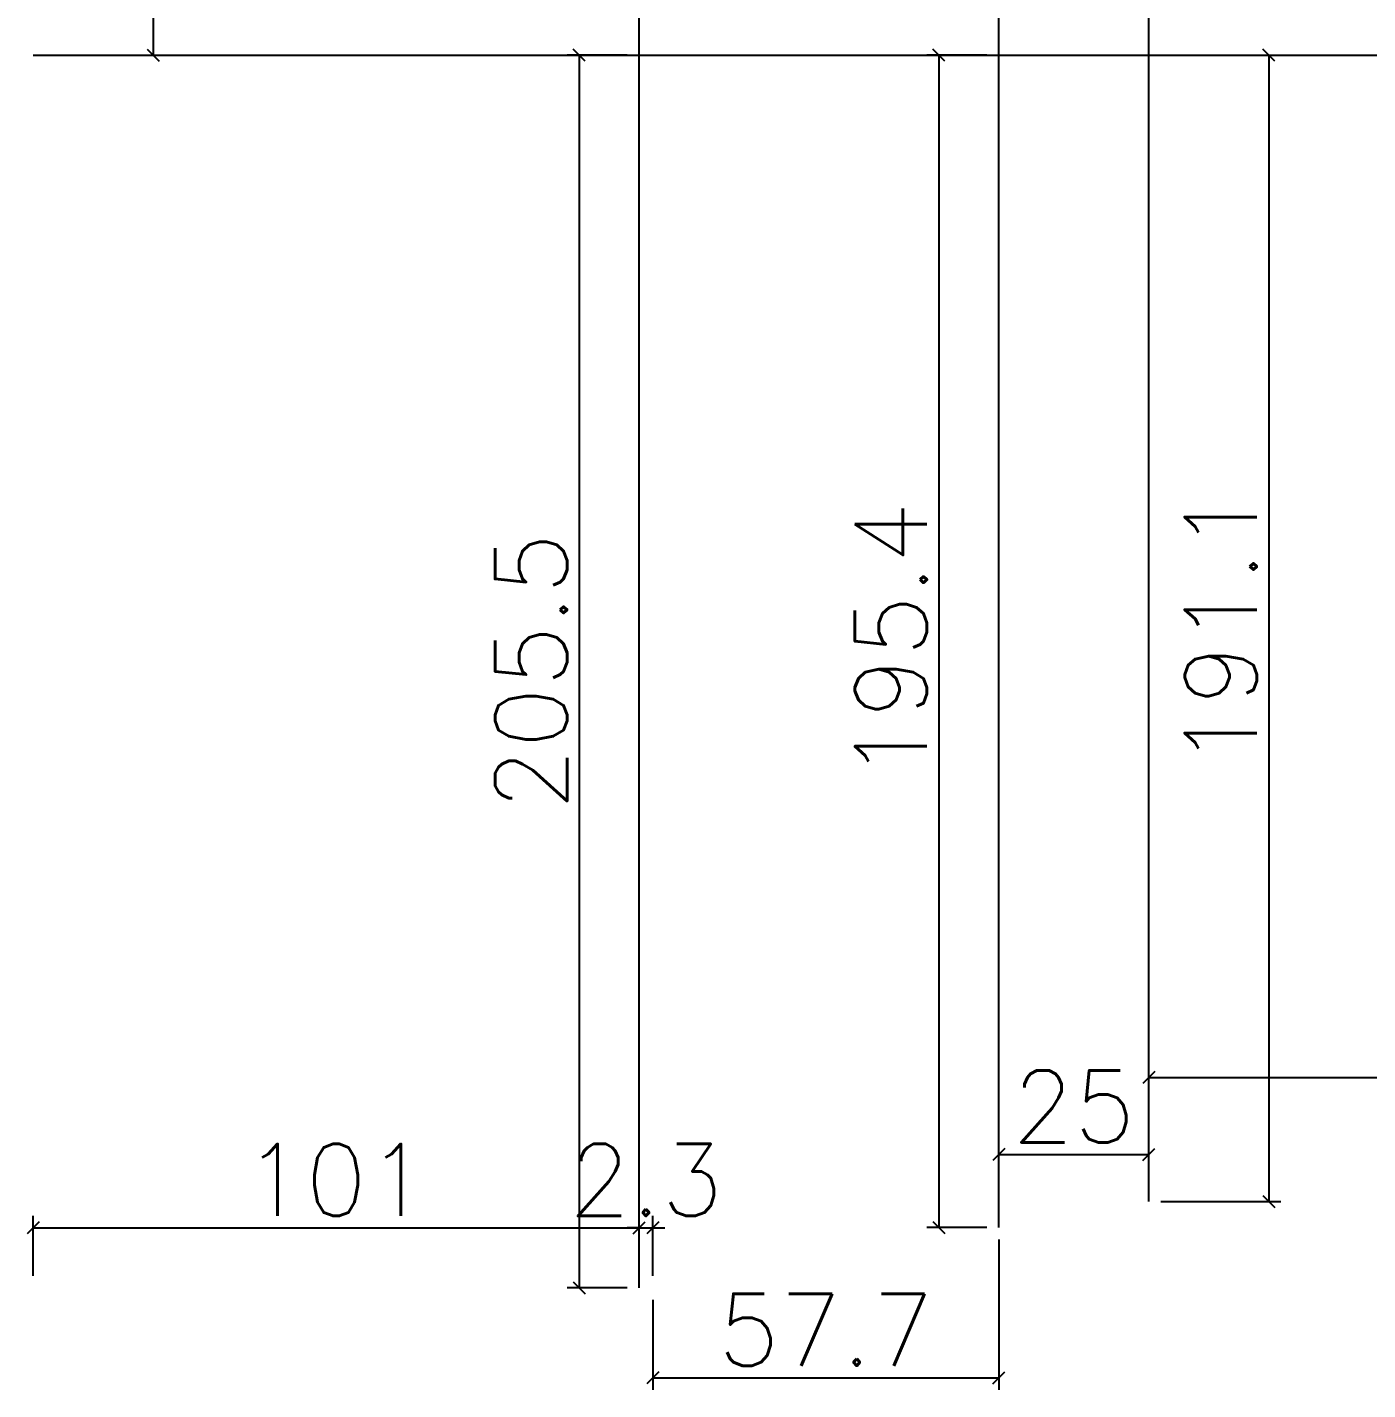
# Model space of a CAD drawing. Extents: x -40810 to 33675, y -2018 to 21213.
# Drawn here: x 13858.9 to 14082.4, y 14457.6 to 14684.6 of the extents above; entities that cross this region are included whole.
import ezdxf

# ---------------------------------------------------------------- set-up
doc = ezdxf.new("R2010")
doc.units = 0
doc.layers.get('0').update_dxf_attribs({"color": 1, "lineweight": 9})
doc.layers.add('P-NOTAS', color=7, linetype='Continuous')
doc.layers.add('Painéis', color=255, linetype='Continuous')
doc.styles.add('Romans', font='romans.shx', dxfattribs={"height": 12})
doc.dimstyles.new('cotas', dxfattribs={"dimtxt": 9, "dimasz": 2, "dimexe": 2, "dimexo": 2, "dimgap": 2, "dimtad": 1, "dimdec": 1, "dimzin": 12, "dimdsep": 46, "dimtxsty": 'Romans', "dimblk": 'OBLIQUE', "dimcen": 9, "dimclrd": 4, "dimclre": 4, "dimclrt": 240, "dimaunit": 1, "dimadec": 8, "dimazin": 3, "dimtfac": 1, "dimtdec": 1, "dimtix": 1, "dimtmove": 0, "dimatfit": 2, "dimldrblk": 'OBLIQUE', "dimfxl": 1, "dimtolj": 1, "dimtzin": 0, "dimlwd": -1, "dimlwe": -1, "dimarcsym": 0})

# ---------------------------------------------------------------- blocks, each defined once
blk = doc.blocks.new('_Oblique')
at = {"color": 0, "linetype": 'ByBlock', "lineweight": -2}
blk.add_line((-0.5, -0.5), (0.5, 0.5), dxfattribs=at)
blk = doc.blocks.new('*D3834')
at = {"layer": 'Defpoints', "color": 0, "linetype": 'Continuous', "ltscale": 30, "transparency": 16777216}
for p in [(13960.91, 14680.01), (13950.91, 14474.53), (13960.91, 14474.53)]:
    blk.add_point(p, dxfattribs=at)
at = {"layer": 'P-NOTAS', "color": 4, "linetype": 'Continuous', "ltscale": 30, "transparency": 16777216}
for p, q in [((13958.91, 14680.01), (13948.91, 14680.01)), ((13950.91, 14680.01), (13950.91, 14474.53)), ((13958.91, 14474.53), (13948.91, 14474.53))]:
    blk.add_line(p, q, dxfattribs=at)
at = {"layer": 'P-NOTAS', "color": 4, "linetype": 'Continuous', "ltscale": 30, "transparency": 16777216, "xscale": 2, "yscale": 2, "zscale": 2}
for p, rotation in [((13950.91, 14680.01), 90), ((13950.91, 14474.53), 270)]:
    blk.add_blockref('_Oblique', p, dxfattribs=dict(at, rotation=rotation))
at = {"layer": 'P-NOTAS', "color": 240, "linetype": 'Continuous', "ltscale": 30, "transparency": 16777216, "insert": (13942.91, 14577.27), "char_height": 12, "attachment_point": 5, "rotation": 90, "style": 'Romans'}
blk.add_mtext('\\A1;205.5', dxfattribs=at)
blk = doc.blocks.new('*D3835')
at = {"layer": 'Defpoints', "color": 0, "linetype": 'Continuous', "ltscale": 30, "transparency": 16777216}
for p in [(14020.91, 14680.01), (14010.91, 14484.59), (14020.91, 14484.59)]:
    blk.add_point(p, dxfattribs=at)
at = {"layer": 'P-NOTAS', "color": 4, "linetype": 'Continuous', "ltscale": 30, "transparency": 16777216}
for p, q in [((14018.91, 14680.01), (14008.91, 14680.01)), ((14010.91, 14680.01), (14010.91, 14484.59)), ((14018.91, 14484.59), (14008.91, 14484.59))]:
    blk.add_line(p, q, dxfattribs=at)
at = {"layer": 'P-NOTAS', "color": 4, "linetype": 'Continuous', "ltscale": 30, "transparency": 16777216, "xscale": 2, "yscale": 2, "zscale": 2}
for p, rotation in [((14010.91, 14680.01), 90), ((14010.91, 14484.59), 270)]:
    blk.add_blockref('_Oblique', p, dxfattribs=dict(at, rotation=rotation))
at = {"layer": 'P-NOTAS', "color": 240, "linetype": 'Continuous', "ltscale": 30, "transparency": 16777216, "insert": (14002.91, 14582.3), "char_height": 12, "attachment_point": 5, "rotation": 90, "style": 'Romans'}
blk.add_mtext('\\A1;195.4', dxfattribs=at)
blk = doc.blocks.new('*D3836')
at = {"layer": 'Defpoints', "color": 0, "linetype": 'Continuous', "ltscale": 30, "transparency": 16777216}
for p in [(14045.91, 14680.01), (14045.91, 14488.95), (14065.91, 14488.95)]:
    blk.add_point(p, dxfattribs=at)
at = {"layer": 'P-NOTAS', "color": 4, "linetype": 'Continuous', "ltscale": 30, "transparency": 16777216}
for p, q in [((14047.91, 14680.01), (14067.91, 14680.01)), ((14065.91, 14680.01), (14065.91, 14488.95)), ((14047.91, 14488.95), (14067.91, 14488.95))]:
    blk.add_line(p, q, dxfattribs=at)
at = {"layer": 'P-NOTAS', "color": 4, "linetype": 'Continuous', "ltscale": 30, "transparency": 16777216, "xscale": 2, "yscale": 2, "zscale": 2}
for p, rotation in [((14065.91, 14680.01), 90), ((14065.91, 14488.95), 270)]:
    blk.add_blockref('_Oblique', p, dxfattribs=dict(at, rotation=rotation))
at = {"layer": 'P-NOTAS', "color": 240, "linetype": 'Continuous', "ltscale": 30, "transparency": 16777216, "insert": (14057.91, 14584.48), "char_height": 12, "attachment_point": 5, "rotation": 90, "style": 'Romans'}
blk.add_mtext('\\A1;191.1', dxfattribs=at)
blk = doc.blocks.new('*D3848')
at = {"layer": 'Defpoints', "color": 0, "linetype": 'Continuous', "ltscale": 30, "transparency": 16777216}
for p in [(14167.91, 14510.23), (14167.91, 14509.59), (14045.91, 14488.95)]:
    blk.add_point(p, dxfattribs=at)
at = {"layer": 'P-NOTAS', "color": 4, "linetype": 'Continuous', "ltscale": 30, "transparency": 16777216}
for p, q in [((14045.91, 14490.95), (14045.91, 14511.59)), ((14045.91, 14509.59), (14167.91, 14509.59)), ((14167.91, 14508.23), (14167.91, 14507.59))]:
    blk.add_line(p, q, dxfattribs=at)
at = {"layer": 'P-NOTAS', "color": 4, "linetype": 'Continuous', "ltscale": 30, "transparency": 16777216, "xscale": 2, "yscale": 2, "zscale": 2, "rotation": 180}
blk.add_blockref('_Oblique', (14045.91, 14509.59), dxfattribs=at)
at = {"layer": 'P-NOTAS', "color": 4, "linetype": 'Continuous', "ltscale": 30, "transparency": 16777216, "xscale": 2, "yscale": 2, "zscale": 2}
blk.add_blockref('_Oblique', (14167.91, 14509.59), dxfattribs=at)
at = {"layer": 'P-NOTAS', "color": 240, "linetype": 'Continuous', "ltscale": 30, "transparency": 16777216, "insert": (14106.91, 14517.59), "char_height": 12, "attachment_point": 5, "style": 'Romans'}
blk.add_mtext('\\A1;122', dxfattribs=at)
blk = doc.blocks.new('*D3849')
at = {"layer": 'Defpoints', "color": 0, "linetype": 'Continuous', "ltscale": 30, "transparency": 16777216}
for p in [(14045.91, 14496.77), (14045.91, 14488.95), (14020.91, 14484.59)]:
    blk.add_point(p, dxfattribs=at)
at = {"layer": 'P-NOTAS', "color": 4, "linetype": 'Continuous', "ltscale": 30, "transparency": 16777216}
for p, q in [((14020.91, 14486.59), (14020.91, 14498.77)), ((14045.91, 14490.95), (14045.91, 14498.77)), ((14020.91, 14496.77), (14045.91, 14496.77))]:
    blk.add_line(p, q, dxfattribs=at)
at = {"layer": 'P-NOTAS', "color": 4, "linetype": 'Continuous', "ltscale": 30, "transparency": 16777216, "xscale": 2, "yscale": 2, "zscale": 2, "rotation": 180}
blk.add_blockref('_Oblique', (14020.91, 14496.77), dxfattribs=at)
at = {"layer": 'P-NOTAS', "color": 4, "linetype": 'Continuous', "ltscale": 30, "transparency": 16777216, "xscale": 2, "yscale": 2, "zscale": 2}
blk.add_blockref('_Oblique', (14045.91, 14496.77), dxfattribs=at)
at = {"layer": 'P-NOTAS', "color": 240, "linetype": 'Continuous', "ltscale": 30, "transparency": 16777216, "insert": (14033.41, 14504.77), "char_height": 12, "attachment_point": 5, "style": 'Romans'}
blk.add_mtext('\\A1;25', dxfattribs=at)
blk = doc.blocks.new('*D3850')
at = {"layer": 'Defpoints', "color": 0, "linetype": 'Continuous', "ltscale": 30, "transparency": 16777216}
for p in [(14020.91, 14484.59), (13963.22, 14474.53), (14020.91, 14459.56)]:
    blk.add_point(p, dxfattribs=at)
at = {"layer": 'P-NOTAS', "color": 4, "linetype": 'Continuous', "ltscale": 30, "transparency": 16777216}
for p, q in [((14020.91, 14482.59), (14020.91, 14457.56)), ((13963.22, 14472.53), (13963.22, 14457.56)), ((13963.22, 14459.56), (14020.91, 14459.56))]:
    blk.add_line(p, q, dxfattribs=at)
at = {"layer": 'P-NOTAS', "color": 4, "linetype": 'Continuous', "ltscale": 30, "transparency": 16777216, "xscale": 2, "yscale": 2, "zscale": 2, "rotation": 180}
blk.add_blockref('_Oblique', (13963.22, 14459.56), dxfattribs=at)
at = {"layer": 'P-NOTAS', "color": 4, "linetype": 'Continuous', "ltscale": 30, "transparency": 16777216, "xscale": 2, "yscale": 2, "zscale": 2}
blk.add_blockref('_Oblique', (14020.91, 14459.56), dxfattribs=at)
at = {"layer": 'P-NOTAS', "color": 240, "linetype": 'Continuous', "ltscale": 30, "transparency": 16777216, "insert": (13992.07, 14467.56), "char_height": 12, "attachment_point": 5, "style": 'Romans'}
blk.add_mtext('\\A1;57.7', dxfattribs=at)
blk = doc.blocks.new('*D3851')
at = {"layer": 'Defpoints', "color": 0, "linetype": 'Continuous', "ltscale": 30, "transparency": 16777216}
for p in [(13963.22, 14484.53), (13960.91, 14474.53), (13963.22, 14474.53)]:
    blk.add_point(p, dxfattribs=at)
at = {"layer": 'P-NOTAS', "color": 4, "linetype": 'Continuous', "ltscale": 30, "transparency": 16777216}
for p, q in [((13960.91, 14476.53), (13960.91, 14486.53)), ((13963.22, 14476.53), (13963.22, 14486.53)), ((13960.91, 14484.53), (13958.91, 14484.53)), ((13960.91, 14484.53), (13963.22, 14484.53)), ((13963.22, 14484.53), (13965.22, 14484.53))]:
    blk.add_line(p, q, dxfattribs=at)
at = {"layer": 'P-NOTAS', "color": 4, "linetype": 'Continuous', "ltscale": 30, "transparency": 16777216, "xscale": 2, "yscale": 2, "zscale": 2}
blk.add_blockref('_Oblique', (13960.91, 14484.53), dxfattribs=at)
at = {"layer": 'P-NOTAS', "color": 4, "linetype": 'Continuous', "ltscale": 30, "transparency": 16777216, "xscale": 2, "yscale": 2, "zscale": 2, "rotation": 180}
blk.add_blockref('_Oblique', (13963.22, 14484.53), dxfattribs=at)
at = {"layer": 'P-NOTAS', "color": 240, "linetype": 'Continuous', "ltscale": 30, "transparency": 16777216, "insert": (13962.07, 14492.53), "char_height": 12, "attachment_point": 5, "style": 'Romans'}
blk.add_mtext('\\A1;2.3', dxfattribs=at)
blk = doc.blocks.new('*D3852')
at = {"layer": 'Defpoints', "color": 0, "linetype": 'Continuous', "ltscale": 30, "transparency": 16777216}
for p in [(13960.91, 14484.53), (13859.91, 14474.53), (13960.91, 14474.53)]:
    blk.add_point(p, dxfattribs=at)
at = {"layer": 'P-NOTAS', "color": 4, "linetype": 'Continuous', "ltscale": 30, "transparency": 16777216}
for p, q in [((13859.91, 14476.53), (13859.91, 14486.53)), ((13960.91, 14476.53), (13960.91, 14486.53)), ((13859.91, 14484.53), (13960.91, 14484.53))]:
    blk.add_line(p, q, dxfattribs=at)
at = {"layer": 'P-NOTAS', "color": 4, "linetype": 'Continuous', "ltscale": 30, "transparency": 16777216, "xscale": 2, "yscale": 2, "zscale": 2, "rotation": 180}
blk.add_blockref('_Oblique', (13859.91, 14484.53), dxfattribs=at)
at = {"layer": 'P-NOTAS', "color": 4, "linetype": 'Continuous', "ltscale": 30, "transparency": 16777216, "xscale": 2, "yscale": 2, "zscale": 2}
blk.add_blockref('_Oblique', (13960.91, 14484.53), dxfattribs=at)
at = {"layer": 'P-NOTAS', "color": 240, "linetype": 'Continuous', "ltscale": 30, "transparency": 16777216, "insert": (13910.41, 14492.53), "char_height": 12, "attachment_point": 5, "style": 'Romans'}
blk.add_mtext('\\A1;101', dxfattribs=at)
blk = doc.blocks.new('*D3853')
at = {"layer": 'Defpoints', "color": 0, "linetype": 'Continuous', "ltscale": 30, "transparency": 16777216}
for p in [(13859.91, 14813.03), (13859.91, 14680.01), (13879.91, 14680.01)]:
    blk.add_point(p, dxfattribs=at)
at = {"layer": 'P-NOTAS', "color": 4, "linetype": 'Continuous', "ltscale": 30, "transparency": 16777216}
for p, q in [((13861.91, 14813.03), (13881.91, 14813.03)), ((13879.91, 14813.03), (13879.91, 14680.01)), ((13861.91, 14680.01), (13881.91, 14680.01))]:
    blk.add_line(p, q, dxfattribs=at)
at = {"layer": 'P-NOTAS', "color": 4, "linetype": 'Continuous', "ltscale": 30, "transparency": 16777216, "xscale": 2, "yscale": 2, "zscale": 2}
for p, rotation in [((13879.91, 14813.03), 90), ((13879.91, 14680.01), 270)]:
    blk.add_blockref('_Oblique', p, dxfattribs=dict(at, rotation=rotation))
at = {"layer": 'P-NOTAS', "color": 240, "linetype": 'Continuous', "ltscale": 30, "transparency": 16777216, "insert": (13871.91, 14746.52), "char_height": 12, "attachment_point": 5, "rotation": 90, "style": 'Romans'}
blk.add_mtext('\\A1;133', dxfattribs=at)
blk = doc.blocks.new('*D6372')
at = {"layer": 'Defpoints', "color": 0, "ltscale": 30, "transparency": 16777216}
for p in [(13960.91, 14680.01), (13950.91, 14474.53), (13960.91, 14474.53)]:
    blk.add_point(p, dxfattribs=at)
at = {"layer": 'P-NOTAS', "color": 4, "ltscale": 30, "transparency": 16777216}
for p, q in [((13958.91, 14680.01), (13948.91, 14680.01)), ((13950.91, 14680.01), (13950.91, 14474.53)), ((13958.91, 14474.53), (13948.91, 14474.53))]:
    blk.add_line(p, q, dxfattribs=at)
at = {"layer": 'P-NOTAS', "color": 4, "ltscale": 30, "transparency": 16777216, "xscale": 2, "yscale": 2, "zscale": 2}
for p, rotation in [((13950.91, 14680.01), 90), ((13950.91, 14474.53), 270)]:
    blk.add_blockref('_Oblique', p, dxfattribs=dict(at, rotation=rotation))
at = {"layer": 'P-NOTAS', "color": 240, "ltscale": 30, "transparency": 16777216, "insert": (13942.91, 14577.27), "char_height": 12, "attachment_point": 5, "rotation": 90, "style": 'Romans'}
blk.add_mtext('\\A1;205.5', dxfattribs=at)
blk = doc.blocks.new('*D6373')
at = {"layer": 'Defpoints', "color": 0, "ltscale": 30, "transparency": 16777216}
for p in [(14020.91, 14680.01), (14010.91, 14484.59), (14020.91, 14484.59)]:
    blk.add_point(p, dxfattribs=at)
at = {"layer": 'P-NOTAS', "color": 4, "ltscale": 30, "transparency": 16777216}
for p, q in [((14018.91, 14680.01), (14008.91, 14680.01)), ((14010.91, 14680.01), (14010.91, 14484.59)), ((14018.91, 14484.59), (14008.91, 14484.59))]:
    blk.add_line(p, q, dxfattribs=at)
at = {"layer": 'P-NOTAS', "color": 4, "ltscale": 30, "transparency": 16777216, "xscale": 2, "yscale": 2, "zscale": 2}
for p, rotation in [((14010.91, 14680.01), 90), ((14010.91, 14484.59), 270)]:
    blk.add_blockref('_Oblique', p, dxfattribs=dict(at, rotation=rotation))
at = {"layer": 'P-NOTAS', "color": 240, "ltscale": 30, "transparency": 16777216, "insert": (14002.91, 14582.3), "char_height": 12, "attachment_point": 5, "rotation": 90, "style": 'Romans'}
blk.add_mtext('\\A1;195.4', dxfattribs=at)
blk = doc.blocks.new('*D6374')
at = {"layer": 'Defpoints', "color": 0, "ltscale": 30, "transparency": 16777216}
for p in [(14045.91, 14680.01), (14045.91, 14488.95), (14065.91, 14488.95)]:
    blk.add_point(p, dxfattribs=at)
at = {"layer": 'P-NOTAS', "color": 4, "ltscale": 30, "transparency": 16777216}
for p, q in [((14047.91, 14680.01), (14067.91, 14680.01)), ((14065.91, 14680.01), (14065.91, 14488.95)), ((14047.91, 14488.95), (14067.91, 14488.95))]:
    blk.add_line(p, q, dxfattribs=at)
at = {"layer": 'P-NOTAS', "color": 4, "ltscale": 30, "transparency": 16777216, "xscale": 2, "yscale": 2, "zscale": 2}
for p, rotation in [((14065.91, 14680.01), 90), ((14065.91, 14488.95), 270)]:
    blk.add_blockref('_Oblique', p, dxfattribs=dict(at, rotation=rotation))
at = {"layer": 'P-NOTAS', "color": 240, "ltscale": 30, "transparency": 16777216, "insert": (14057.91, 14584.48), "char_height": 12, "attachment_point": 5, "rotation": 90, "style": 'Romans'}
blk.add_mtext('\\A1;191.1', dxfattribs=at)
blk = doc.blocks.new('*D6386')
at = {"layer": 'Defpoints', "color": 0, "ltscale": 30, "transparency": 16777216}
for p in [(14167.91, 14510.23), (14167.91, 14509.59), (14045.91, 14488.95)]:
    blk.add_point(p, dxfattribs=at)
at = {"layer": 'P-NOTAS', "color": 4, "ltscale": 30, "transparency": 16777216}
for p, q in [((14045.91, 14490.95), (14045.91, 14511.59)), ((14045.91, 14509.59), (14167.91, 14509.59)), ((14167.91, 14508.23), (14167.91, 14507.59))]:
    blk.add_line(p, q, dxfattribs=at)
at = {"layer": 'P-NOTAS', "color": 4, "ltscale": 30, "transparency": 16777216, "xscale": 2, "yscale": 2, "zscale": 2, "rotation": 180}
blk.add_blockref('_Oblique', (14045.91, 14509.59), dxfattribs=at)
at = {"layer": 'P-NOTAS', "color": 4, "ltscale": 30, "transparency": 16777216, "xscale": 2, "yscale": 2, "zscale": 2}
blk.add_blockref('_Oblique', (14167.91, 14509.59), dxfattribs=at)
at = {"layer": 'P-NOTAS', "color": 240, "ltscale": 30, "transparency": 16777216, "insert": (14106.91, 14517.59), "char_height": 12, "attachment_point": 5, "style": 'Romans'}
blk.add_mtext('\\A1;122', dxfattribs=at)
blk = doc.blocks.new('*D6387')
at = {"layer": 'Defpoints', "color": 0, "ltscale": 30, "transparency": 16777216}
for p in [(14045.91, 14496.77), (14045.91, 14488.95), (14020.91, 14484.59)]:
    blk.add_point(p, dxfattribs=at)
at = {"layer": 'P-NOTAS', "color": 4, "ltscale": 30, "transparency": 16777216}
for p, q in [((14020.91, 14486.59), (14020.91, 14498.77)), ((14045.91, 14490.95), (14045.91, 14498.77)), ((14020.91, 14496.77), (14045.91, 14496.77))]:
    blk.add_line(p, q, dxfattribs=at)
at = {"layer": 'P-NOTAS', "color": 4, "ltscale": 30, "transparency": 16777216, "xscale": 2, "yscale": 2, "zscale": 2, "rotation": 180}
blk.add_blockref('_Oblique', (14020.91, 14496.77), dxfattribs=at)
at = {"layer": 'P-NOTAS', "color": 4, "ltscale": 30, "transparency": 16777216, "xscale": 2, "yscale": 2, "zscale": 2}
blk.add_blockref('_Oblique', (14045.91, 14496.77), dxfattribs=at)
at = {"layer": 'P-NOTAS', "color": 240, "ltscale": 30, "transparency": 16777216, "insert": (14033.41, 14504.77), "char_height": 12, "attachment_point": 5, "style": 'Romans'}
blk.add_mtext('\\A1;25', dxfattribs=at)
blk = doc.blocks.new('*D6388')
at = {"layer": 'Defpoints', "color": 0, "ltscale": 30, "transparency": 16777216}
for p in [(14020.91, 14484.59), (13963.22, 14474.53), (14020.91, 14459.56)]:
    blk.add_point(p, dxfattribs=at)
at = {"layer": 'P-NOTAS', "color": 4, "ltscale": 30, "transparency": 16777216}
for p, q in [((14020.91, 14482.59), (14020.91, 14457.56)), ((13963.22, 14472.53), (13963.22, 14457.56)), ((13963.22, 14459.56), (14020.91, 14459.56))]:
    blk.add_line(p, q, dxfattribs=at)
at = {"layer": 'P-NOTAS', "color": 4, "ltscale": 30, "transparency": 16777216, "xscale": 2, "yscale": 2, "zscale": 2, "rotation": 180}
blk.add_blockref('_Oblique', (13963.22, 14459.56), dxfattribs=at)
at = {"layer": 'P-NOTAS', "color": 4, "ltscale": 30, "transparency": 16777216, "xscale": 2, "yscale": 2, "zscale": 2}
blk.add_blockref('_Oblique', (14020.91, 14459.56), dxfattribs=at)
at = {"layer": 'P-NOTAS', "color": 240, "ltscale": 30, "transparency": 16777216, "insert": (13992.07, 14467.56), "char_height": 12, "attachment_point": 5, "style": 'Romans'}
blk.add_mtext('\\A1;57.7', dxfattribs=at)
blk = doc.blocks.new('*D6389')
at = {"layer": 'Defpoints', "color": 0, "ltscale": 30, "transparency": 16777216}
for p in [(13963.22, 14484.53), (13960.91, 14474.53), (13963.22, 14474.53)]:
    blk.add_point(p, dxfattribs=at)
at = {"layer": 'P-NOTAS', "color": 4, "ltscale": 30, "transparency": 16777216}
for p, q in [((13960.91, 14476.53), (13960.91, 14486.53)), ((13963.22, 14476.53), (13963.22, 14486.53)), ((13960.91, 14484.53), (13958.91, 14484.53)), ((13960.91, 14484.53), (13963.22, 14484.53)), ((13963.22, 14484.53), (13965.22, 14484.53))]:
    blk.add_line(p, q, dxfattribs=at)
at = {"layer": 'P-NOTAS', "color": 4, "ltscale": 30, "transparency": 16777216, "xscale": 2, "yscale": 2, "zscale": 2}
blk.add_blockref('_Oblique', (13960.91, 14484.53), dxfattribs=at)
at = {"layer": 'P-NOTAS', "color": 4, "ltscale": 30, "transparency": 16777216, "xscale": 2, "yscale": 2, "zscale": 2, "rotation": 180}
blk.add_blockref('_Oblique', (13963.22, 14484.53), dxfattribs=at)
at = {"layer": 'P-NOTAS', "color": 240, "ltscale": 30, "transparency": 16777216, "insert": (13962.07, 14492.53), "char_height": 12, "attachment_point": 5, "style": 'Romans'}
blk.add_mtext('\\A1;2.3', dxfattribs=at)
blk = doc.blocks.new('*D6390')
at = {"layer": 'Defpoints', "color": 0, "ltscale": 30, "transparency": 16777216}
for p in [(13960.91, 14484.53), (13859.91, 14474.53), (13960.91, 14474.53)]:
    blk.add_point(p, dxfattribs=at)
at = {"layer": 'P-NOTAS', "color": 4, "ltscale": 30, "transparency": 16777216}
for p, q in [((13859.91, 14476.53), (13859.91, 14486.53)), ((13960.91, 14476.53), (13960.91, 14486.53)), ((13859.91, 14484.53), (13960.91, 14484.53))]:
    blk.add_line(p, q, dxfattribs=at)
at = {"layer": 'P-NOTAS', "color": 4, "ltscale": 30, "transparency": 16777216, "xscale": 2, "yscale": 2, "zscale": 2, "rotation": 180}
blk.add_blockref('_Oblique', (13859.91, 14484.53), dxfattribs=at)
at = {"layer": 'P-NOTAS', "color": 4, "ltscale": 30, "transparency": 16777216, "xscale": 2, "yscale": 2, "zscale": 2}
blk.add_blockref('_Oblique', (13960.91, 14484.53), dxfattribs=at)
at = {"layer": 'P-NOTAS', "color": 240, "ltscale": 30, "transparency": 16777216, "insert": (13910.41, 14492.53), "char_height": 12, "attachment_point": 5, "style": 'Romans'}
blk.add_mtext('\\A1;101', dxfattribs=at)
blk = doc.blocks.new('*D6391')
at = {"layer": 'Defpoints', "color": 0, "ltscale": 30, "transparency": 16777216}
for p in [(13859.91, 14813.03), (13859.91, 14680.01), (13879.91, 14680.01)]:
    blk.add_point(p, dxfattribs=at)
at = {"layer": 'P-NOTAS', "color": 4, "ltscale": 30, "transparency": 16777216}
for p, q in [((13861.91, 14813.03), (13881.91, 14813.03)), ((13879.91, 14813.03), (13879.91, 14680.01)), ((13861.91, 14680.01), (13881.91, 14680.01))]:
    blk.add_line(p, q, dxfattribs=at)
at = {"layer": 'P-NOTAS', "color": 4, "ltscale": 30, "transparency": 16777216, "xscale": 2, "yscale": 2, "zscale": 2}
for p, rotation in [((13879.91, 14813.03), 90), ((13879.91, 14680.01), 270)]:
    blk.add_blockref('_Oblique', p, dxfattribs=dict(at, rotation=rotation))
at = {"layer": 'P-NOTAS', "color": 240, "ltscale": 30, "transparency": 16777216, "insert": (13871.91, 14746.52), "char_height": 12, "attachment_point": 5, "rotation": 90, "style": 'Romans'}
blk.add_mtext('\\A1;133', dxfattribs=at)
blk = doc.blocks.new('*D6556')
at = {"layer": 'Defpoints', "color": 0, "ltscale": 30, "transparency": 16777216}
for p in [(13960.91, 14680.01), (13950.91, 14474.53), (13960.91, 14474.53)]:
    blk.add_point(p, dxfattribs=at)
at = {"layer": 'P-NOTAS', "color": 4, "ltscale": 30, "transparency": 16777216}
for p, q in [((13958.91, 14680.01), (13948.91, 14680.01)), ((13950.91, 14680.01), (13950.91, 14474.53)), ((13958.91, 14474.53), (13948.91, 14474.53))]:
    blk.add_line(p, q, dxfattribs=at)
at = {"layer": 'P-NOTAS', "color": 4, "ltscale": 30, "transparency": 16777216, "xscale": 2, "yscale": 2, "zscale": 2}
for p, rotation in [((13950.91, 14680.01), 90), ((13950.91, 14474.53), 270)]:
    blk.add_blockref('_Oblique', p, dxfattribs=dict(at, rotation=rotation))
at = {"layer": 'P-NOTAS', "color": 240, "ltscale": 30, "transparency": 16777216, "insert": (13942.91, 14577.27), "char_height": 12, "attachment_point": 5, "rotation": 90, "style": 'Romans'}
blk.add_mtext('\\A1;205.5', dxfattribs=at)
blk = doc.blocks.new('*D6557')
at = {"layer": 'Defpoints', "color": 0, "ltscale": 30, "transparency": 16777216}
for p in [(14020.91, 14680.01), (14010.91, 14484.59), (14020.91, 14484.59)]:
    blk.add_point(p, dxfattribs=at)
at = {"layer": 'P-NOTAS', "color": 4, "ltscale": 30, "transparency": 16777216}
for p, q in [((14018.91, 14680.01), (14008.91, 14680.01)), ((14010.91, 14680.01), (14010.91, 14484.59)), ((14018.91, 14484.59), (14008.91, 14484.59))]:
    blk.add_line(p, q, dxfattribs=at)
at = {"layer": 'P-NOTAS', "color": 4, "ltscale": 30, "transparency": 16777216, "xscale": 2, "yscale": 2, "zscale": 2}
for p, rotation in [((14010.91, 14680.01), 90), ((14010.91, 14484.59), 270)]:
    blk.add_blockref('_Oblique', p, dxfattribs=dict(at, rotation=rotation))
at = {"layer": 'P-NOTAS', "color": 240, "ltscale": 30, "transparency": 16777216, "insert": (14002.91, 14582.3), "char_height": 12, "attachment_point": 5, "rotation": 90, "style": 'Romans'}
blk.add_mtext('\\A1;195.4', dxfattribs=at)
blk = doc.blocks.new('*D6558')
at = {"layer": 'Defpoints', "color": 0, "ltscale": 30, "transparency": 16777216}
for p in [(14045.91, 14680.01), (14045.91, 14488.95), (14065.91, 14488.95)]:
    blk.add_point(p, dxfattribs=at)
at = {"layer": 'P-NOTAS', "color": 4, "ltscale": 30, "transparency": 16777216}
for p, q in [((14047.91, 14680.01), (14067.91, 14680.01)), ((14065.91, 14680.01), (14065.91, 14488.95)), ((14047.91, 14488.95), (14067.91, 14488.95))]:
    blk.add_line(p, q, dxfattribs=at)
at = {"layer": 'P-NOTAS', "color": 4, "ltscale": 30, "transparency": 16777216, "xscale": 2, "yscale": 2, "zscale": 2}
for p, rotation in [((14065.91, 14680.01), 90), ((14065.91, 14488.95), 270)]:
    blk.add_blockref('_Oblique', p, dxfattribs=dict(at, rotation=rotation))
at = {"layer": 'P-NOTAS', "color": 240, "ltscale": 30, "transparency": 16777216, "insert": (14057.91, 14584.48), "char_height": 12, "attachment_point": 5, "rotation": 90, "style": 'Romans'}
blk.add_mtext('\\A1;191.1', dxfattribs=at)
blk = doc.blocks.new('*D6570')
at = {"layer": 'Defpoints', "color": 0, "ltscale": 30, "transparency": 16777216}
for p in [(14167.91, 14510.23), (14167.91, 14509.59), (14045.91, 14488.95)]:
    blk.add_point(p, dxfattribs=at)
at = {"layer": 'P-NOTAS', "color": 4, "ltscale": 30, "transparency": 16777216}
for p, q in [((14045.91, 14490.95), (14045.91, 14511.59)), ((14045.91, 14509.59), (14167.91, 14509.59)), ((14167.91, 14508.23), (14167.91, 14507.59))]:
    blk.add_line(p, q, dxfattribs=at)
at = {"layer": 'P-NOTAS', "color": 4, "ltscale": 30, "transparency": 16777216, "xscale": 2, "yscale": 2, "zscale": 2, "rotation": 180}
blk.add_blockref('_Oblique', (14045.91, 14509.59), dxfattribs=at)
at = {"layer": 'P-NOTAS', "color": 4, "ltscale": 30, "transparency": 16777216, "xscale": 2, "yscale": 2, "zscale": 2}
blk.add_blockref('_Oblique', (14167.91, 14509.59), dxfattribs=at)
at = {"layer": 'P-NOTAS', "color": 240, "ltscale": 30, "transparency": 16777216, "insert": (14106.91, 14517.59), "char_height": 12, "attachment_point": 5, "style": 'Romans'}
blk.add_mtext('\\A1;122', dxfattribs=at)
blk = doc.blocks.new('*D6571')
at = {"layer": 'Defpoints', "color": 0, "ltscale": 30, "transparency": 16777216}
for p in [(14045.91, 14496.77), (14045.91, 14488.95), (14020.91, 14484.59)]:
    blk.add_point(p, dxfattribs=at)
at = {"layer": 'P-NOTAS', "color": 4, "ltscale": 30, "transparency": 16777216}
for p, q in [((14020.91, 14486.59), (14020.91, 14498.77)), ((14045.91, 14490.95), (14045.91, 14498.77)), ((14020.91, 14496.77), (14045.91, 14496.77))]:
    blk.add_line(p, q, dxfattribs=at)
at = {"layer": 'P-NOTAS', "color": 4, "ltscale": 30, "transparency": 16777216, "xscale": 2, "yscale": 2, "zscale": 2, "rotation": 180}
blk.add_blockref('_Oblique', (14020.91, 14496.77), dxfattribs=at)
at = {"layer": 'P-NOTAS', "color": 4, "ltscale": 30, "transparency": 16777216, "xscale": 2, "yscale": 2, "zscale": 2}
blk.add_blockref('_Oblique', (14045.91, 14496.77), dxfattribs=at)
at = {"layer": 'P-NOTAS', "color": 240, "ltscale": 30, "transparency": 16777216, "insert": (14033.41, 14504.77), "char_height": 12, "attachment_point": 5, "style": 'Romans'}
blk.add_mtext('\\A1;25', dxfattribs=at)
blk = doc.blocks.new('*D6572')
at = {"layer": 'Defpoints', "color": 0, "ltscale": 30, "transparency": 16777216}
for p in [(14020.91, 14484.59), (13963.22, 14474.53), (14020.91, 14459.56)]:
    blk.add_point(p, dxfattribs=at)
at = {"layer": 'P-NOTAS', "color": 4, "ltscale": 30, "transparency": 16777216}
for p, q in [((14020.91, 14482.59), (14020.91, 14457.56)), ((13963.22, 14472.53), (13963.22, 14457.56)), ((13963.22, 14459.56), (14020.91, 14459.56))]:
    blk.add_line(p, q, dxfattribs=at)
at = {"layer": 'P-NOTAS', "color": 4, "ltscale": 30, "transparency": 16777216, "xscale": 2, "yscale": 2, "zscale": 2, "rotation": 180}
blk.add_blockref('_Oblique', (13963.22, 14459.56), dxfattribs=at)
at = {"layer": 'P-NOTAS', "color": 4, "ltscale": 30, "transparency": 16777216, "xscale": 2, "yscale": 2, "zscale": 2}
blk.add_blockref('_Oblique', (14020.91, 14459.56), dxfattribs=at)
at = {"layer": 'P-NOTAS', "color": 240, "ltscale": 30, "transparency": 16777216, "insert": (13992.07, 14467.56), "char_height": 12, "attachment_point": 5, "style": 'Romans'}
blk.add_mtext('\\A1;57.7', dxfattribs=at)
blk = doc.blocks.new('*D6573')
at = {"layer": 'Defpoints', "color": 0, "ltscale": 30, "transparency": 16777216}
for p in [(13963.22, 14484.53), (13960.91, 14474.53), (13963.22, 14474.53)]:
    blk.add_point(p, dxfattribs=at)
at = {"layer": 'P-NOTAS', "color": 4, "ltscale": 30, "transparency": 16777216}
for p, q in [((13960.91, 14476.53), (13960.91, 14486.53)), ((13963.22, 14476.53), (13963.22, 14486.53)), ((13960.91, 14484.53), (13958.91, 14484.53)), ((13960.91, 14484.53), (13963.22, 14484.53)), ((13963.22, 14484.53), (13965.22, 14484.53))]:
    blk.add_line(p, q, dxfattribs=at)
at = {"layer": 'P-NOTAS', "color": 4, "ltscale": 30, "transparency": 16777216, "xscale": 2, "yscale": 2, "zscale": 2}
blk.add_blockref('_Oblique', (13960.91, 14484.53), dxfattribs=at)
at = {"layer": 'P-NOTAS', "color": 4, "ltscale": 30, "transparency": 16777216, "xscale": 2, "yscale": 2, "zscale": 2, "rotation": 180}
blk.add_blockref('_Oblique', (13963.22, 14484.53), dxfattribs=at)
at = {"layer": 'P-NOTAS', "color": 240, "ltscale": 30, "transparency": 16777216, "insert": (13962.07, 14492.53), "char_height": 12, "attachment_point": 5, "style": 'Romans'}
blk.add_mtext('\\A1;2.3', dxfattribs=at)
blk = doc.blocks.new('*D6574')
at = {"layer": 'Defpoints', "color": 0, "ltscale": 30, "transparency": 16777216}
for p in [(13960.91, 14484.53), (13859.91, 14474.53), (13960.91, 14474.53)]:
    blk.add_point(p, dxfattribs=at)
at = {"layer": 'P-NOTAS', "color": 4, "ltscale": 30, "transparency": 16777216}
for p, q in [((13859.91, 14476.53), (13859.91, 14486.53)), ((13960.91, 14476.53), (13960.91, 14486.53)), ((13859.91, 14484.53), (13960.91, 14484.53))]:
    blk.add_line(p, q, dxfattribs=at)
at = {"layer": 'P-NOTAS', "color": 4, "ltscale": 30, "transparency": 16777216, "xscale": 2, "yscale": 2, "zscale": 2, "rotation": 180}
blk.add_blockref('_Oblique', (13859.91, 14484.53), dxfattribs=at)
at = {"layer": 'P-NOTAS', "color": 4, "ltscale": 30, "transparency": 16777216, "xscale": 2, "yscale": 2, "zscale": 2}
blk.add_blockref('_Oblique', (13960.91, 14484.53), dxfattribs=at)
at = {"layer": 'P-NOTAS', "color": 240, "ltscale": 30, "transparency": 16777216, "insert": (13910.41, 14492.53), "char_height": 12, "attachment_point": 5, "style": 'Romans'}
blk.add_mtext('\\A1;101', dxfattribs=at)
blk = doc.blocks.new('*D6575')
at = {"layer": 'Defpoints', "color": 0, "ltscale": 30, "transparency": 16777216}
for p in [(13859.91, 14813.03), (13859.91, 14680.01), (13879.91, 14680.01)]:
    blk.add_point(p, dxfattribs=at)
at = {"layer": 'P-NOTAS', "color": 4, "ltscale": 30, "transparency": 16777216}
for p, q in [((13861.91, 14813.03), (13881.91, 14813.03)), ((13879.91, 14813.03), (13879.91, 14680.01)), ((13861.91, 14680.01), (13881.91, 14680.01))]:
    blk.add_line(p, q, dxfattribs=at)
at = {"layer": 'P-NOTAS', "color": 4, "ltscale": 30, "transparency": 16777216, "xscale": 2, "yscale": 2, "zscale": 2}
for p, rotation in [((13879.91, 14813.03), 90), ((13879.91, 14680.01), 270)]:
    blk.add_blockref('_Oblique', p, dxfattribs=dict(at, rotation=rotation))
at = {"layer": 'P-NOTAS', "color": 240, "ltscale": 30, "transparency": 16777216, "insert": (13871.91, 14746.52), "char_height": 12, "attachment_point": 5, "rotation": 90, "style": 'Romans'}
blk.add_mtext('\\A1;133', dxfattribs=at)

msp = doc.modelspace()

# ---------------------------------------------------------------- linework, layer by layer
at = {"layer": 'Painéis', "linetype": 'Continuous', "ltscale": 30}
for points in [[(14020.913, 14484.592), (14020.913, 15168.009)], [(14045.913, 14488.952), (14045.913, 15168.009)], [(13960.913, 14474.529), (13960.913, 14813.029)], [(13859.913, 14680.009), (14459.913, 14680.009)]]:
    msp.add_lwpolyline(points, dxfattribs=at)
at = {"layer": 'Painéis', "ltscale": 30}
for points in [[(14020.913, 14484.592), (14020.913, 15168.009)], [(14020.913, 14484.592), (14020.913, 15168.009)], [(14045.913, 14488.952), (14045.913, 15168.009)], [(14045.913, 14488.952), (14045.913, 15168.009)], [(13960.913, 14474.529), (13960.913, 14813.029)], [(13960.913, 14474.529), (13960.913, 14813.029)], [(13859.913, 14680.009), (14459.913, 14680.009)], [(13859.913, 14680.009), (14459.913, 14680.009)]]:
    msp.add_lwpolyline(points, dxfattribs=at)

# ---------------------------------------------------------------- dimensions: what is measured, and where the dimension line sits
at = {"layer": 'P-NOTAS', "linetype": 'Continuous', "ltscale": 30}
for base, p1, p2, picture, middle in [((13879.913, 14680.009), (13859.913, 14813.029), (13859.913, 14680.009), '*D3853', (13871.913, 14746.519)), ((13950.913, 14474.529), (13960.913, 14680.009), (13960.913, 14474.529), '*D3834', (13942.913, 14577.269)), ((14010.913, 14484.592), (14020.913, 14680.009), (14020.913, 14484.592), '*D3835', (14002.913, 14582.301)), ((14065.913, 14488.952), (14045.913, 14680.009), (14045.913, 14488.952), '*D3836', (14057.913, 14584.481))]:
    dim = msp.add_linear_dim(base=base, p1=p1, p2=p2, angle=90, dimstyle='cotas', dxfattribs=at)
    dim.commit()
    dim.dimension.update_dxf_attribs({"geometry": picture, "text_midpoint": middle})
at = {"layer": 'P-NOTAS', "ltscale": 30}
for base, p1, p2, picture, middle in [((13879.913, 14680.009), (13859.913, 14813.029), (13859.913, 14680.009), '*D6391', (13871.913, 14746.519)), ((13879.913, 14680.009), (13859.913, 14813.029), (13859.913, 14680.009), '*D6575', (13871.913, 14746.519)), ((13950.913, 14474.529), (13960.913, 14680.009), (13960.913, 14474.529), '*D6372', (13942.913, 14577.269)), ((13950.913, 14474.529), (13960.913, 14680.009), (13960.913, 14474.529), '*D6556', (13942.913, 14577.269)), ((14010.913, 14484.592), (14020.913, 14680.009), (14020.913, 14484.592), '*D6373', (14002.913, 14582.301)), ((14010.913, 14484.592), (14020.913, 14680.009), (14020.913, 14484.592), '*D6557', (14002.913, 14582.301)), ((14065.913, 14488.952), (14045.913, 14680.009), (14045.913, 14488.952), '*D6374', (14057.913, 14584.481)), ((14065.913, 14488.952), (14045.913, 14680.009), (14045.913, 14488.952), '*D6558', (14057.913, 14584.481))]:
    dim = msp.add_linear_dim(base=base, p1=p1, p2=p2, angle=90, dimstyle='cotas', dxfattribs=at)
    dim.commit()
    dim.dimension.update_dxf_attribs({"geometry": picture, "text_midpoint": middle})
at = {"layer": 'P-NOTAS', "linetype": 'Continuous', "ltscale": 30}
for base, p1, p2, picture, middle in [((14167.913, 14509.592), (14045.913, 14488.952), (14167.913, 14510.232), '*D3848', (14106.913, 14517.592)), ((14045.913, 14496.772), (14020.913, 14484.592), (14045.913, 14488.952), '*D3849', (14033.413, 14504.772)), ((13960.913, 14484.529), (13859.913, 14474.529), (13960.913, 14474.529), '*D3852', (13910.413, 14492.529)), ((13963.222, 14484.529), (13960.913, 14474.529), (13963.222, 14474.529), '*D3851', (13962.068, 14492.529)), ((14020.913, 14459.56), (13963.22, 14474.529), (14020.913, 14484.592), '*D3850', (13992.067, 14467.56))]:
    dim = msp.add_linear_dim(base=base, p1=p1, p2=p2, dimstyle='cotas', dxfattribs=at)
    dim.commit()
    dim.dimension.update_dxf_attribs({"geometry": picture, "text_midpoint": middle})
at = {"layer": 'P-NOTAS', "ltscale": 30}
for base, p1, p2, picture, middle in [((14167.913, 14509.592), (14045.913, 14488.952), (14167.913, 14510.232), '*D6386', (14106.913, 14517.592)), ((14167.913, 14509.592), (14045.913, 14488.952), (14167.913, 14510.232), '*D6570', (14106.913, 14517.592)), ((14045.913, 14496.772), (14020.913, 14484.592), (14045.913, 14488.952), '*D6387', (14033.413, 14504.772)), ((14045.913, 14496.772), (14020.913, 14484.592), (14045.913, 14488.952), '*D6571', (14033.413, 14504.772)), ((13960.913, 14484.529), (13859.913, 14474.529), (13960.913, 14474.529), '*D6390', (13910.413, 14492.529)), ((13960.913, 14484.529), (13859.913, 14474.529), (13960.913, 14474.529), '*D6574', (13910.413, 14492.529)), ((13963.222, 14484.529), (13960.913, 14474.529), (13963.222, 14474.529), '*D6389', (13962.068, 14492.529)), ((13963.222, 14484.529), (13960.913, 14474.529), (13963.222, 14474.529), '*D6573', (13962.068, 14492.529)), ((14020.913, 14459.56), (13963.22, 14474.529), (14020.913, 14484.592), '*D6388', (13992.067, 14467.56)), ((14020.913, 14459.56), (13963.22, 14474.529), (14020.913, 14484.592), '*D6572', (13992.067, 14467.56))]:
    dim = msp.add_linear_dim(base=base, p1=p1, p2=p2, dimstyle='cotas', dxfattribs=at)
    dim.commit()
    dim.dimension.update_dxf_attribs({"geometry": picture, "text_midpoint": middle})

doc.saveas('drawing.dxf')
